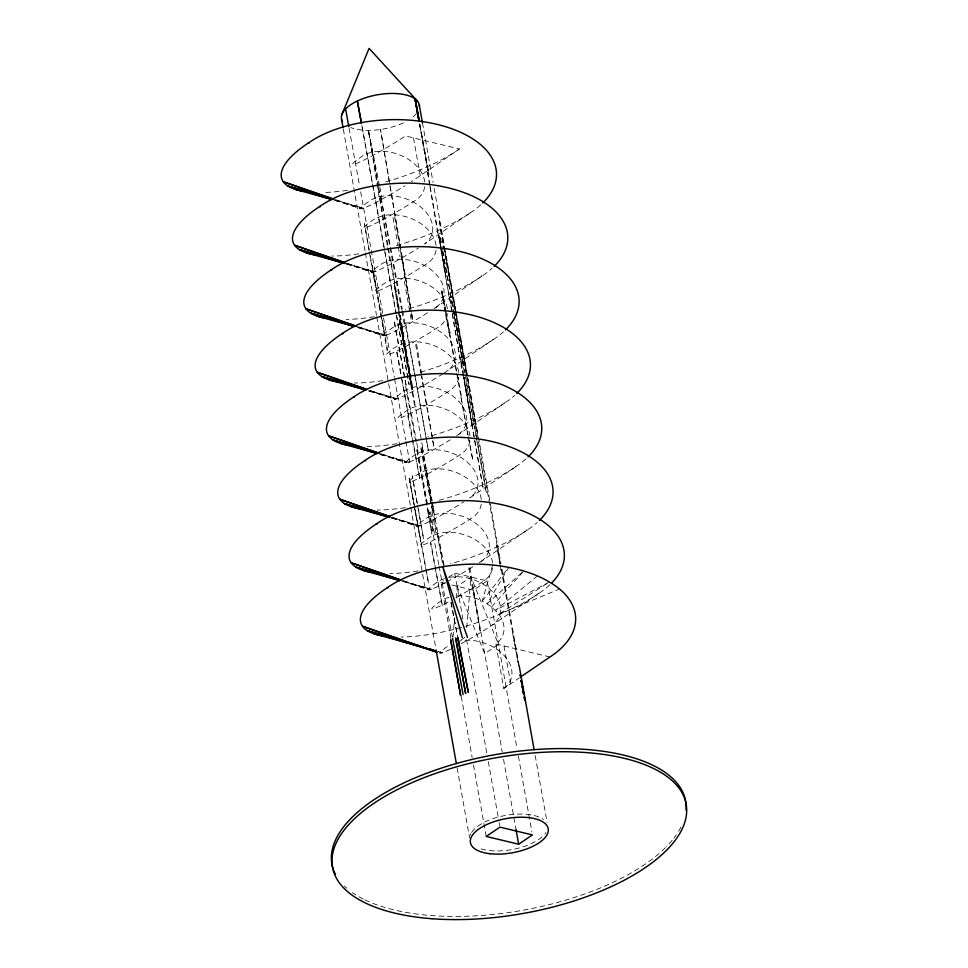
<?xml version="1.0" encoding="UTF-8"?>
<svg xmlns="http://www.w3.org/2000/svg" width="968" height="968" viewBox="0 0 968 968"><rect width="100%" height="100%" fill="white"/><g stroke="black" fill="none" stroke-linecap="round" stroke-linejoin="round"><path stroke-width="0.73" stroke-dasharray="4.84 3.63" d="M453.012 636.968L454.609 617.596M456.194 598.224L457.186 586.306L470.956 577.013L498.484 644.41L484.714 653.702L457.186 586.306M466.77 627.688L470.956 577.013M501.327 569.753L518.642 665.766L512.641 633.217M492.712 565.01L482.306 600.971L491.659 606.815L498.798 614.16A36.99 25.591 18.4 0 1 495.882 643.998L503.796 688.454L519.308 677.89M491.659 606.815L523.845 570.938L487.206 603.657L508.769 567.296L482.306 600.971A36.99 25.591 18.4 0 0 455.226 596.07M537.555 575.863L495.555 610.336L549.57 581.925L498.798 614.16L559.577 588.992M424.734 181.923A36.99 25.591 18.4 0 0 400.534 155.279A36.99 25.591 18.4 0 0 362.371 156.042A36.99 2.856 -30.3 0 0 360.931 161.487A36.99 2.856 -30.3 0 0 405.386 135.968L459.473 148.951L413.3 180.423A36.99 2.856 -30.3 0 1 411.376 181.706M434.003 308.707A36.99 2.856 -30.3 0 0 435.927 307.437L482.088 275.965A105.706 57.197 -1.9 0 0 492.022 268.414M444.3 372.874A36.99 2.856 -30.3 0 0 447.24 370.938L493.402 339.466A105.706 57.197 -1.9 0 0 503.336 331.915M456.618 435.721A36.99 2.856 -30.3 0 0 458.554 434.438L504.715 402.966A105.706 57.197 -1.9 0 0 514.649 395.416M479.245 562.723A36.99 2.856 -30.3 0 0 481.181 561.452L527.342 529.98A105.706 57.197 -1.9 0 0 537.276 522.43M461.264 643.684A36.99 2.856 -30.3 0 0 492.482 624.953L538.656 593.481A105.706 57.197 -1.9 0 0 550.719 583.922M450.955 638.529L440.96 582.409L443.465 580.715M448.462 577.339L454.73 573.116L487.17 580.909L517.045 748.603M451.778 584.999L473.412 590.19L487.17 580.909M461.034 640.005L464.785 637.464M417.498 448.934L427.65 505.03M422.653 447.313L409.67 374.991L411.049 383.921L409.972 378.028M470.024 212.282L470.775 212.464A105.706 57.197 -1.9 0 0 480.709 204.901M481.338 275.783L482.088 275.965A105.706 34.461 -17.4 0 1 405.168 309.833M492.651 339.284L493.402 339.466A105.706 34.461 -17.4 0 1 419.168 372.583M503.965 402.797L504.715 402.966A105.706 34.461 -17.4 0 1 427.783 436.846M515.279 466.298L516.029 466.479A105.706 57.197 -1.9 0 0 525.963 458.917M526.592 529.798L527.342 529.98A105.706 34.461 -17.4 0 1 450.41 563.848M537.905 593.299L538.656 593.481A105.706 34.461 -17.4 0 1 463.067 626.974M440.96 582.409L445.014 583.377M495.882 643.998L549.957 656.982M334.831 200.316L363.436 208.229L334.916 199.832M346.133 263.816L374.749 271.73L347.657 263.756M357.446 327.317L386.05 335.231L357.543 326.845M368.76 390.818L397.364 398.743L370.272 390.769M380.073 454.331L408.678 462.244L380.158 453.859M391.387 517.832L419.991 525.745L391.471 517.36M438.322 651.573L442.618 652.759L438.335 651.5M402.785 580.861L431.304 589.258L402.7 581.332L429.598 589.766L403.946 580.933M334.734 200.424L361.729 208.737L334.65 199.42M346.048 263.925L373.043 272.238L347.379 263.417M358.777 327.874L384.356 335.751L358.692 326.918M368.675 390.939L395.67 399.252L370.006 390.419M379.988 454.44L406.971 462.752L381.319 453.931M391.302 517.953L418.285 526.253L392.633 517.432M335.412 199.952L360.761 208.798M346.726 263.465L372.063 272.31M358.039 326.966L383.376 335.811M370.756 390.963L394.69 399.312M380.666 453.968L406.003 462.813M391.979 517.481L417.317 526.326M403.293 580.981L428.63 589.827M455.988 314.007L466.128 370.526M455.069 307.618L450.531 283.031M379.529 185.578L368.457 130.365L379.311 198.779M379.819 187.03L381.852 197.194M443.526 565.675L436.979 532.376L442.679 564.404M450.253 333.403L442.001 291.223L456.4 372.087M450.87 602.362L457.44 636.303M381.065 197.69L402.313 309.131M431.752 500.783L425.666 468.863L431.365 500.904M432.031 502.235L444.094 565.445M449.479 333.198L461.554 396.916M402.591 310.607L414.534 373.709M414.812 375.185L428.352 450.423L415.466 378.064M421.879 447.591L431.958 500.565M451.124 602.326L457.61 636.279M394.182 322.259L416.494 441.444M407.746 415.599L419.797 479.112L401.647 377.217M430.397 542.6L442.424 606.125L430.869 542.612M456.666 373.539L468.125 435.225M468.403 436.701L472.868 460.417L468.718 439.605M409.391 373.515L399.445 320.529L409.694 376.552M441.36 290.92L445.147 311.321M445.425 312.785L449.212 333.186L445.607 312.87M415.671 441.19L405.495 385.76M438.794 564.707L427.916 506.506M439.073 566.183L452.322 637.017M428.122 512.774L431.909 534.082L416.809 449.273M396.626 352.086L401.042 375.729M401.321 377.205L408.484 415.611M419.761 124.085L429.102 174.434M380.908 197.787L389.874 246.344M390.14 247.82L401.551 309.603M401.817 311.079L404.261 324.316M420.79 447.918L432.514 511.298L431.486 505.49M416.772 442.921L417.861 448.825M428.401 512.641L416.748 449.406M417.353 503.675L412.186 475.772L423.609 539.176L417.631 505.139M440.392 237.886L442.509 249.526M442.775 250.99L453.387 309.216M453.653 310.668L463.745 365.977M460.853 396.699L468.451 438.129M396.251 313.644L361.717 124.775L396.081 313.705M396.529 315.132L409.198 384.502M394.617 322.066L406.185 385.433M428.63 173.72L419.604 123.843L428.534 173.587M451.838 301.617L453.726 312.023M454.004 313.511L463.442 365.541M440.137 237.499L441.481 244.928M442.558 250.881L451.693 301.399M476.147 436.544L465.318 378.113M476.413 438.032L486.359 492.99L465.318 374.834M422.423 447.397L432.043 500.529M396.348 315.193L408.968 384.562M432.043 511.443L435.915 532.763L436.81 532.448L431.631 502.368M349.073 128.175L359.564 185.892M360.641 191.821L383.255 316.354M383.522 317.843L394.315 377.314M394.581 378.803L405.652 439.811M405.919 441.299L410.25 465.112M387.648 350.198L372.317 265.474L381.017 314.176M414.715 507.486L409.379 478.035L414.086 504.643M414.982 508.962L428.546 583.389L414.401 506.082M454.742 309.554L440.15 228.097M455.008 311.031L466.201 373.406M466.467 374.894L500.323 563.497M451.439 301.024L464.253 372.184M399.966 320.36L409.476 373.491M409.186 478.204L413.965 504.751M414.231 506.228L420.596 541.62M422.459 122.779L433.059 182.335M434.124 188.288L444.469 246.356M444.736 247.844L455.868 310.377M456.134 311.865L500.952 563.473M502.017 569.426L519.259 666.202M535.171 755.536L547.101 822.534M450.846 283.793L439.048 219.107L444.409 249.042M461.76 346.35L466.382 371.131L456.351 314.902M473.074 409.863L477.309 433.724L466.007 370.212M444.675 250.494L450.35 282.583M450.459 282.837L455.722 312.555M499.863 563.279L496.717 545.613L501.17 570.636L500.117 564.743M452.431 302.476L465.051 373.358M463.624 375.62L461.482 362.734M463.89 377.084L468.572 403.39M427.396 171.977L429.719 185.118M429.986 186.582L437.996 234.861M440.537 245.715L438.722 235.49L440.936 248.643M440.791 247.179L445.982 276.388L440.948 247.397M440.513 247.022L462.462 372.196M462.728 373.672L483.238 488.876L463.841 377.169M441.735 291.102L445.341 311.418M413.493 137.916L420.233 175.704M503.989 645.946L510.729 683.735M518.376 756.044L531.892 831.948M473.412 590.19L502.223 751.93M503.541 759.372L516.005 829.322M468.839 567.962L480.164 631.463M393.032 217.631L397.957 245.303M398.223 246.767L400.038 256.956M404.346 281.119L411.352 320.469L412.864 320.021L411.848 314.068M415.659 344.62L420.584 372.305M420.85 373.769L433.966 447.47L421.963 376.467M454.73 573.116L462.885 618.903M466.564 639.606L486.989 754.205M488.308 761.647L498.919 821.179M499.173 822.667L499.706 825.644M405.725 323.421L415.199 376.588M378.428 186.267L368.457 130.365L378.173 186.413M378.682 187.732L380.521 198.029M410.117 376.201L394.351 284.979L400.474 326.107M399.252 320.589L408.75 373.902M409.004 375.354L414.836 406.439M431.22 504.026L421.298 447.76M430.579 511.89L434.39 533.247L433.47 533.562L429.695 512.181M461.288 696.512L472.154 757.533M473.485 764.974L486.202 836.425M397.17 352.11L401.381 375.741M381.271 315.653L383.643 328.939M369.135 249.853L364.464 223.644L369.074 250.361M370.175 255.673L387.091 350.646M343.362 129.313L365.118 251.402M365.372 252.89L376.516 315.423M376.782 316.911L410.456 505.986M410.722 507.474L436.181 650.399M457.138 768.023L469.601 837.998M466.261 370.829L467.29 376.649M467.544 378.113L473.195 410.19M419.507 124.073L428.086 172.933M394.629 216.82L411.013 311.309M411.267 312.773L412.562 320.106L411.327 312.749M464.011 377.254L472.372 425.763L463.103 374.023M438.94 235.805L440.706 245.945M461.083 362.286L462.849 372.559M378.428 187.889L380.218 198.222M391.169 261.953L399.336 309.324M400.353 315.241L412.973 389.414M369.328 251.849L375.487 287.484M427.687 172.389L429.925 185.408M430.179 186.848L440.259 245.557M379.952 198.379L410.226 376.322M449.939 298.943L452.177 312.119M452.431 313.584L460.623 361.863M410.843 308.114L380.509 129.482L389.729 184.198M410.359 377.677L412.356 389.511L410.456 377.786M441.178 250.107L449.309 298.362M389.971 185.687L411.085 311.272M469.795 567.575L480.406 631.366M416.603 344.148L421.721 374.991M379.65 198.573L387.406 246.114M387.648 247.602L390.08 262.449M401.623 325.913L409.186 373.309M410.129 379.238L411.787 389.608M401.623 256.496L405.302 280.635M449.019 597.292A36.99 25.591 18.4 0 0 441.553 600.571A36.99 2.856 -30.3 0 0 449.939 601.067M456.908 597.268A36.99 2.856 -30.3 0 0 484.569 580.497A36.99 25.591 18.4 0 0 492.639 567.006M503.796 688.454A36.99 25.591 18.4 0 0 506.712 658.603A36.99 25.591 18.4 0 0 468.464 640.259L463.14 640.526A36.99 25.591 18.4 0 0 458.13 641.421M450.362 649.346A36.99 2.856 -30.3 0 1 449.467 645.015M461.724 627.349A105.706 34.461 -17.4 0 1 401.151 637.041M449.285 577.388A36.99 25.591 18.4 0 1 493.039 592.21A36.99 25.591 18.4 0 1 492.482 624.953M444.457 578.598A36.99 25.591 18.4 0 0 438.153 581.514A36.99 2.856 -30.3 0 0 447.664 581.417M492.603 562.952A36.99 25.591 18.4 0 0 468.403 536.308A36.99 25.591 18.4 0 0 430.24 537.058A36.99 2.856 -30.3 0 0 428.8 542.504A36.99 2.856 -30.3 0 0 473.255 516.997A36.99 25.591 18.4 0 0 481.338 503.505M472.832 566.824A36.99 2.856 -30.3 0 1 448.801 580.8M418.14 570.938A105.706 34.461 -17.4 0 1 389.838 573.54M481.181 561.452A36.99 25.591 18.4 0 0 476.958 524.257A36.99 25.591 18.4 0 0 426.84 518.013A36.99 2.856 -30.3 0 0 423.076 524.511A36.99 2.856 -30.3 0 0 463.745 501.92M481.29 499.452A36.99 25.591 18.4 0 0 457.09 472.808A36.99 25.591 18.4 0 0 418.926 473.558A36.99 2.856 -30.3 0 0 417.486 479.003A36.99 2.856 -30.3 0 0 461.942 453.496A36.99 25.591 18.4 0 0 470.024 439.992M439.097 500.347A105.706 34.461 -17.4 0 0 516.029 466.479L469.867 497.939A36.99 25.591 18.4 0 0 465.644 460.756A36.99 25.591 18.4 0 0 415.538 454.512A36.99 2.856 -30.3 0 0 411.073 461.3A36.99 2.856 -30.3 0 0 450.205 439.811M405.435 507.643A105.706 34.461 -17.4 0 1 377.096 510.051M396.904 443.707A105.706 34.461 -17.4 0 1 367.211 446.526M469.976 435.939A36.99 25.591 18.4 0 0 445.776 409.295A36.99 25.591 18.4 0 0 407.613 410.057A36.99 2.856 -30.3 0 0 406.173 415.502A36.99 2.856 -30.3 0 0 450.628 389.983A36.99 25.591 18.4 0 0 458.711 376.491M458.554 434.438A36.99 25.591 18.4 0 0 454.331 397.243A36.99 25.591 18.4 0 0 404.225 390.999A36.99 2.856 -30.3 0 0 401.2 397.17A36.99 2.856 -30.3 0 0 443.271 373.539M458.675 372.438A36.99 25.591 18.4 0 0 434.463 345.794A36.99 25.591 18.4 0 0 396.299 346.556A36.99 2.856 -30.3 0 0 394.859 351.989A36.99 2.856 -30.3 0 0 439.327 326.482A36.99 25.591 18.4 0 0 447.397 312.991M374.277 316.693A105.706 34.461 -17.4 0 1 346.036 319.5M427.59 312.809A36.99 2.856 -30.3 0 1 388.446 334.299A36.99 2.856 -30.3 0 1 392.911 327.499A36.99 25.591 18.4 0 1 443.017 333.742A36.99 25.591 18.4 0 1 447.24 370.938M447.361 308.937A36.99 25.591 18.4 0 0 423.149 282.293A36.99 25.591 18.4 0 0 384.986 283.043A36.99 2.856 -30.3 0 0 383.558 288.488A36.99 2.856 -30.3 0 0 428.013 262.981A36.99 25.591 18.4 0 0 436.084 249.49M435.927 307.437A36.99 25.591 18.4 0 0 431.716 270.241A36.99 25.591 18.4 0 0 381.598 263.998A36.99 2.856 -30.3 0 0 377.835 270.483A36.99 2.856 -30.3 0 0 418.503 247.905M436.048 245.424A36.99 25.591 18.4 0 0 411.848 218.792A36.99 25.591 18.4 0 0 373.684 219.542A36.99 2.856 -30.3 0 0 372.244 224.987A36.99 2.856 -30.3 0 0 416.7 199.481A36.99 25.591 18.4 0 0 424.771 185.977M382.808 380.642A105.706 34.461 -17.4 0 1 354.469 383.038M459.473 148.951A105.706 34.461 -17.4 0 1 382.541 182.831M347.488 190.333A105.706 34.461 -17.4 0 1 323.421 192.487M396.541 245.569A105.706 34.461 -17.4 0 0 470.775 212.464L424.613 243.924A36.99 25.591 18.4 0 0 420.402 206.741A36.99 25.591 18.4 0 0 370.284 200.497A36.99 2.856 -30.3 0 0 365.819 207.285A36.99 2.856 -30.3 0 0 404.963 185.796M358.801 253.846A105.706 34.461 -17.4 0 1 331.855 256.036M416.482 113.438A39.506 17.376 -10.1 0 1 412.029 117.685M403.426 122.827A39.506 17.376 -10.1 0 1 350.803 127.594M545.891 832.577A39.506 17.376 -10.1 0 1 544.839 834.029M542.08 836.884A39.506 17.376 -10.1 0 1 505.804 850.473L499.766 850.908A39.506 17.376 -10.1 0 1 479.172 848.198M470.194 835.311A39.506 17.376 -10.1 0 1 470.775 833.859M471.597 832.42A39.506 17.376 -10.1 0 1 473.896 829.564L475.421 828.112A39.506 17.376 -10.1 0 1 541.947 818.517A39.978 17.593 -10.1 0 1 543.484 819.533M680.988 827.047A179.624 79.025 -10.1 0 1 677.128 833.642M676.378 834.731A179.624 79.025 -10.1 0 1 673.97 838.034M672.228 840.224A179.624 79.025 -10.1 0 1 666.323 846.746M665.391 847.678A179.624 79.025 -10.1 0 1 364.621 899.732M363.29 899.066A179.624 79.025 -10.1 0 1 352.364 892.593M346.653 888.14A179.624 79.025 -10.1 0 1 344.463 886.144M433.906 510.862L432.236 502.041L433.906 510.862"/><path stroke-width="1.45" d="M341.837 114.708L369.074 48.4L417.45 101.12M520.53 677.043L549.957 656.982A105.706 57.197 -1.9 0 0 559.577 588.992C540.628 573.903 516.392 567.623 492.712 565.01A105.706 57.197 -1.9 0 0 387.466 587.588A105.706 34.461 -17.4 0 0 383.098 635.915M518.654 844.205L532.424 834.924L499.972 827.132L486.202 836.425L518.654 844.205L516.005 829.322M303.916 191.386A105.706 34.461 -17.4 0 1 308.284 143.058L309.034 143.24M315.229 254.899A105.706 34.461 -17.4 0 1 319.597 206.559L320.347 206.741M326.543 318.399A105.706 34.461 -17.4 0 1 330.911 270.06L331.661 270.241M340.446 382.263A105.706 34.461 -17.4 0 1 342.224 333.573L342.974 333.742M349.158 445.401A105.706 34.461 -17.4 0 1 353.538 397.074L354.288 397.255M360.471 508.914A105.706 34.461 -17.4 0 1 364.839 460.574L365.589 460.756M371.785 572.415A105.706 34.461 -17.4 0 1 376.153 524.075L376.903 524.257M387.466 587.588L388.216 587.757M294.78 189.22L331.964 199.517M306.094 252.733L343.277 263.018M317.407 316.233L353.163 326.131M328.721 379.734L364.476 389.632M340.022 443.235L377.217 453.532L333.113 440.004L377.314 453.012M351.336 506.748L387.091 516.646M362.649 570.249L399.832 580.546M373.963 633.75L426.876 648.403M429.744 649.189L434.027 650.375M330.632 198.573L287.859 185.989L331.903 199.553M343.374 262.497L299.173 249.502L344.632 263.49M351.832 325.163L310.486 313.003L354.518 326.555M364.573 389.088L321.799 376.504L365.831 390.068M387.2 516.101L344.414 503.517L389.874 517.505M399.929 580.026L355.728 567.018L399.772 580.57M411.243 643.526L367.041 630.519L436.653 651.948M416.954 645.208L421.225 646.467M429.78 648.984L434.063 650.242M331.794 198.44L283.334 181.778L334.008 199.468M344.535 262.437L294.647 245.279L345.322 262.969M354.421 325.454L305.948 308.78L356.635 326.47M365.735 388.954L317.262 372.281L366.533 389.487M377.048 452.455L328.575 435.794L379.262 453.484M389.777 516.452L339.889 499.294L389.16 516.489M399.663 579.469L351.202 562.795L401.877 580.485M436.641 651.791L362.516 626.296L437.125 652.347M467.483 637.428L442.787 566.752L462.353 637.634M457.731 637.779L468.306 692.374L457.888 637.755M452.601 638.493L463.091 694.576M419.217 121.121L415.091 98.905L418.987 121.121M520.736 677.503L520.203 674.539L520.772 677.6M521.268 680.48L521.812 683.444L521.256 680.552M522.345 686.409L523.688 693.838L521.304 680.528M522.333 686.469L523.676 693.862L522.369 686.469M455.638 638.287L465.632 693.439L455.807 638.106M450.604 639.981L460.695 695.774L450.737 639.775M345.576 108.936L348.807 126.699M521.304 680.552L521.837 683.517M419.277 104.919L422.459 122.779M519.259 666.202L534.106 749.583M341.51 118.895L343.096 127.824M436.181 650.399L456.339 763.558M376.153 524.075A105.706 57.197 -1.9 0 1 516.985 508.841A105.706 57.197 -1.9 0 1 551.736 582.905M364.839 460.574A105.706 57.197 -1.9 0 1 506.542 445.631A105.706 57.197 -1.9 0 1 539.406 520.421M353.538 397.074A105.706 57.197 -1.9 0 1 495.229 382.13A105.706 57.197 -1.9 0 1 528.092 456.92M330.911 270.06A105.706 57.197 -1.9 0 1 472.602 255.116A105.706 57.197 -1.9 0 1 505.465 329.906M342.224 333.573A105.706 57.197 -1.9 0 1 483.915 318.629A105.706 57.197 -1.9 0 1 516.779 393.419M319.174 255.419A105.706 34.461 -17.4 0 1 316.512 255.08M319.597 206.559A105.706 57.197 -1.9 0 1 461.3 191.616A105.706 57.197 -1.9 0 1 494.152 266.406M308.284 143.058A105.706 57.197 -1.9 0 1 449.987 128.115A105.706 57.197 -1.9 0 1 482.851 202.905M342.49 121.484A39.506 17.376 -10.1 0 1 375.681 95.106A39.506 17.376 -10.1 0 1 419.398 106.274M333.391 869.591A179.624 79.025 -10.1 0 1 498.653 754.048A179.624 79.025 -10.1 0 1 686.01 810.18M335.412 874.237A179.624 79.025 -10.1 0 1 333.827 870.764M361.439 123.299L357.361 100.987L361.427 123.299M524.753 699.779L524.22 696.803L524.765 699.779M419.084 120.915L415.091 98.905L419.047 120.867M489.917 853.715A39.506 17.376 -10.1 0 0 548.324 830.048A39.506 17.376 -10.1 0 0 489.699 823.26A39.506 17.376 -10.1 0 0 489.917 853.715M432.006 918.729A179.624 79.025 -10.1 0 0 686.227 804.602A179.624 79.025 -10.1 0 0 409.706 783.681A179.624 79.025 -10.1 0 0 432.006 918.729"/></g></svg>
